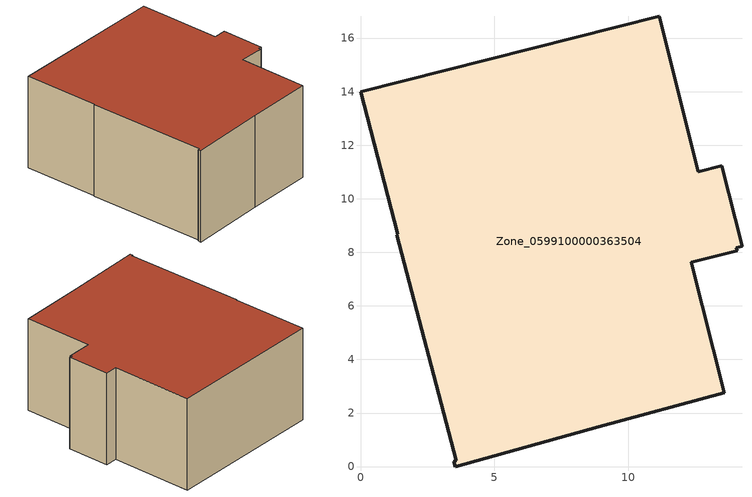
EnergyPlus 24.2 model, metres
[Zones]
Zone_0599100000363504
 floor ground (C_G): 13.58,2.75 8.89,1.5 3.54,0 3.49,0.2 3.57,0.22 1.35,8.65 1.39,8.68 0,13.99 11.15,16.81 12.62,11.01 13.49,11.23 14.24,8.23 14.03,8.18 14.08,8.06 12.36,7.62 z0
 wall outside (C_F): 11.15,16.81 0,13.99 1.39,8.68 1.35,8.65 3.57,0.22 3.49,0.2 3.54,0 8.89,1.5 13.58,2.75 12.36,7.62 14.08,8.06 14.03,8.18 14.24,8.23 13.49,11.23 12.62,11.01 11.15,16.81 z0:6.82
 roof outside (C_R): 1.35,8.65 3.57,0.22 3.49,0.2 3.54,0 8.89,1.5 13.58,2.75 12.36,7.62 14.08,8.06 14.03,8.18 14.24,8.23 13.49,11.23 12.62,11.01 11.15,16.81 0,13.99 1.39,8.68 z6.82
[BUILDING]
Pand.0599100000363504: North Axis=0; Terrain=City; Loads Convergence Tolerance Value=0.04; Temperature Convergence Tolerance Value=0.4; Solar Distribution=FullExterior; Maximum Number of Warmup Days=25; Minimum Number of Warmup Days=1
[Site:Location]
Rotterdam.The.Hague.AP_ZH_NLD Design_Conditions: Latitude=51.96; Longitude=4.45; Time Zone=1; Elevation=-4.5
[SITE:GROUNDTEMPERATURE:BUILDINGSURFACE]
18, 18, 18, 18, 18, 18, 18, 18, 18, 18, 18, 18
[MATERIAL] Thermal Absorptance=0.9; Solar Absorptance=0.7; Visible Absorptance=0.7
Name | Roughness | Thickness | Conductivity | Density | Specific Heat
G.D.1992-2005 | MediumSmooth | 0.15 | 0.06 | 540 | 1210
F.D.1992-2005 | Rough | 0.3 | 0.12 | 1920 | 840
R.D.1992-2005 | MediumRough | 0.2 | 0.08 | 1500 | 1000
[CONSTRUCTION]
C_G: G.D.1992-2005
C_F: F.D.1992-2005
C_R: R.D.1992-2005
[ZONE]
Zone_0599100000363504: Type=1; Multiplier=1; Ceiling Height=Autocalculate; Volume=Autocalculate; Floor Area=autocalculate; Part of Total Floor Area=Yes
[ZONEINFILTRATION:DESIGNFLOWRATE]
Infil_Zone_0599100000363504: Zone or ZoneList or Space or SpaceList=Zone_0599100000363504; Schedule=AlwaysOn; Design Flow Rate Calculation Method=Flow/Area; Flow Rate per Floor Area=0.0021; Constant Term Coefficient=1; Temperature Term Coefficient=0; Velocity Term Coefficient=0; Velocity Squared Term Coefficient=0
[HVACTEMPLATE:ZONE:IDEALLOADSAIRSYSTEM]
Zone_0599100000363504: Maximum Heating Supply Air Temperature=50; Minimum Cooling Supply Air Temperature=13; Maximum Heating Supply Air Humidity Ratio=0.0156; Minimum Cooling Supply Air Humidity Ratio=0.0077; Heating Limit=NoLimit; Cooling Limit=NoLimit; Dehumidification Control Type=ConstantSensibleHeatRatio; Cooling Sensible Heat Ratio=0.7; Dehumidification Setpoint=60; Humidification Control Type=None; Humidification Setpoint=30; Outdoor Air Method=None; Outdoor Air Flow Rate per Person=0.00944; Outdoor Air Flow Rate per Zone Floor Area=0; Outdoor Air Flow Rate per Zone=0; Demand Controlled Ventilation Type=None; Outdoor Air Economizer Type=NoEconomizer; Heat Recovery Type=None; Sensible Heat Recovery Effectiveness=0.7; Latent Heat Recovery Effectiveness=0.65
[ZONECONTROL:THERMOSTAT]
ThermostatControl_Zone_0599100000363504: Zone or ZoneList=Zone_0599100000363504; Control Type Schedule=DualSetpointControlType; Control 1=Thermostat_Zone_0599100000363504; Temperature Difference Between Cutout And Setpoint=0
[THERMOSTATSETPOINT:DUALSETPOINT]
Thermostat_Zone_0599100000363504: Heating Setpoint Temperature Schedule=HeatingSetpoint_Zone_0599100000363504; Cooling Setpoint Temperature Schedule=CoolingSetpoint_Zone_0599100000363504
[SCHEDULE:COMPACT]
HeatingSetpoint_Zone_0599100000363504: Through: 12/31, For: AllDays, Until: 24:00, 21
CoolingSetpoint_Zone_0599100000363504: Through: 12/31, For: AllDays, Until: 24:00, 24
DualSetpointControlType: Through: 12/31, For: AllDays, Until: 24:00, 4
AlwaysOn: Through: 12/31, For: AllDays, Until: 24:00, 1
